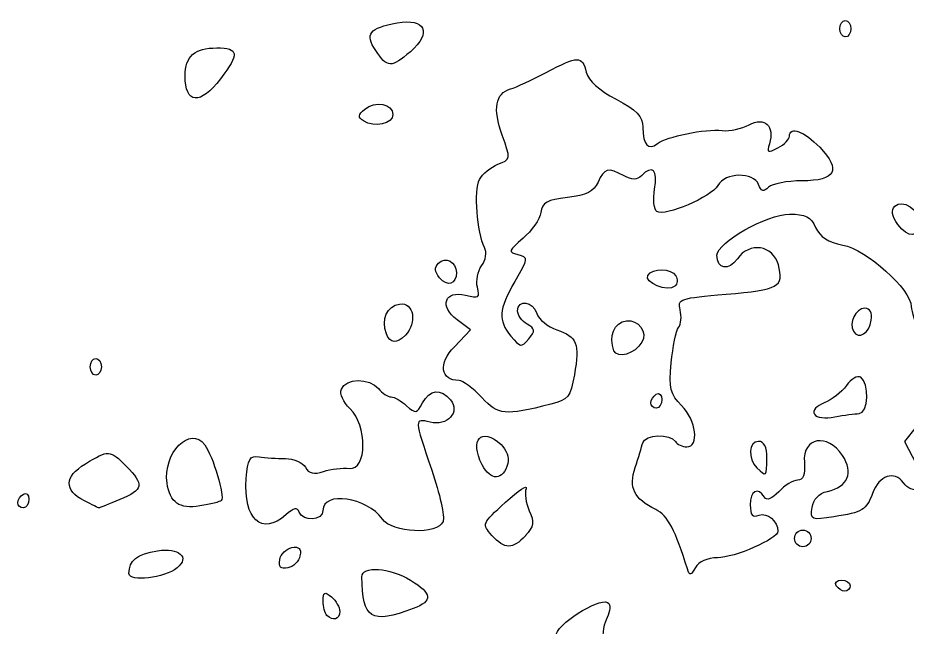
# Model space of a CAD drawing. Header units: centimetres. Extents: x -9.1 to 23.1, y -7.7 to 7.6.
# Drawn here: x -1.895 to -0.848, y 5.333 to 6.051 of the extents above; entities that cross this region are included whole.
import ezdxf

# ---------------------------------------------------------------- set-up
doc = ezdxf.new("R2010")
doc.units = ezdxf.units.CM
doc.header["$MEASUREMENT"] = 0
doc.layers.add('Layer 1', color=7, linetype='Continuous')

msp = doc.modelspace()

# ---------------------------------------------------------------- linework, layer by layer
at = {"layer": 'Layer 1'}
for points, knots in [([(-1.43259, 6.01133), (-1.40673, 6.03358), (-1.41484, 6.05133), (-1.44808, 6.04522), (-1.44808, 6.04522), (-1.48126, 6.03913), (-1.48635, 6.03257), (-1.47332, 6.0127), (-1.47332, 6.0127), (-1.45987, 5.99217), (-1.45505, 5.99201), (-1.43258, 6.01134), (-1.43258, 6.01134), (-1.43258, 6.01134), (-1.43259, 6.01133), (-1.43259, 6.01133)], [0, 0, 0, 0, 0.2, 0.2, 0.2, 0.2, 0.4, 0.4, 0.4, 0.4, 0.6, 0.6, 0.6, 0.6, 1, 1, 1, 1]), ([(-0.91405, 6.0385), (-0.91405, 6.04389), (-0.91699, 6.04829), (-0.92058, 6.04829), (-0.92058, 6.04829), (-0.92417, 6.04829), (-0.92711, 6.04388), (-0.92711, 6.0385), (-0.92711, 6.0385), (-0.92711, 6.03312), (-0.92417, 6.0287), (-0.92058, 6.0287), (-0.92058, 6.0287), (-0.91699, 6.0287), (-0.91405, 6.03311), (-0.91405, 6.0385)], [0, 0, 0, 0, 0.2, 0.2, 0.2, 0.2, 0.4, 0.4, 0.4, 0.4, 0.6, 0.6, 0.6, 0.6, 1, 1, 1, 1]), ([(-1.65602, 5.97948), (-1.63359, 6.00888), (-1.63444, 6.01584), (-1.66047, 6.01584), (-1.66047, 6.01584), (-1.6865, 6.01584), (-1.6977, 6.00595), (-1.6977, 5.98297), (-1.6977, 5.98297), (-1.6977, 5.94955), (-1.67999, 5.94807), (-1.65602, 5.97947), (-1.65602, 5.97947), (-1.65602, 5.97947), (-1.65602, 5.97948), (-1.65602, 5.97948)], [0, 0, 0, 0, 0.2, 0.2, 0.2, 0.2, 0.4, 0.4, 0.4, 0.4, 0.6, 0.6, 0.6, 0.6, 1, 1, 1, 1]), ([(-1.26722, 5.59608), (-1.24669, 5.60119), (-1.24401, 5.60455), (-1.23946, 5.63089), (-1.23946, 5.63089), (-1.2331, 5.66767), (-1.23612, 5.67537), (-1.2602, 5.68376), (-1.2602, 5.68376), (-1.27088, 5.68747), (-1.2814, 5.69616), (-1.28359, 5.70304), (-1.28359, 5.70304), (-1.28822, 5.71761), (-1.30628, 5.72004), (-1.30628, 5.70609), (-1.30628, 5.70609), (-1.30628, 5.70088), (-1.30128, 5.69382), (-1.29516, 5.69039), (-1.29516, 5.69039), (-1.28548, 5.68498), (-1.28524, 5.68272), (-1.29325, 5.67307), (-1.29325, 5.67307), (-1.30183, 5.66273), (-1.30326, 5.66296), (-1.31417, 5.67645), (-1.31417, 5.67645), (-1.32968, 5.6956), (-1.32886, 5.70682), (-1.3095, 5.7407), (-1.3095, 5.7407), (-1.29386, 5.76806), (-1.29373, 5.76919), (-1.306, 5.7724), (-1.306, 5.7724), (-1.31767, 5.77545), (-1.31716, 5.77705), (-1.29987, 5.7916), (-1.29987, 5.7916), (-1.2895, 5.80033), (-1.28008, 5.81398), (-1.27895, 5.82194), (-1.27895, 5.82194), (-1.27726, 5.83383), (-1.27165, 5.837), (-1.2475, 5.83968), (-1.2475, 5.83968), (-1.22507, 5.84219), (-1.21658, 5.84642), (-1.21166, 5.85764), (-1.21166, 5.85764), (-1.20437, 5.87425), (-1.19999, 5.87533), (-1.18105, 5.8652), (-1.18105, 5.8652), (-1.17141, 5.86004), (-1.16574, 5.86004), (-1.16058, 5.8652), (-1.16058, 5.8652), (-1.1473, 5.87847), (-1.14127, 5.87244), (-1.14497, 5.8496), (-1.14497, 5.8496), (-1.147, 5.83709), (-1.14585, 5.82512), (-1.14241, 5.82299), (-1.14241, 5.82299), (-1.13256, 5.81691), (-1.07777, 5.84038), (-1.07061, 5.85375), (-1.07061, 5.85375), (-1.06232, 5.86925), (-1.02846, 5.87007), (-1.02265, 5.8549), (-1.02265, 5.8549), (-1.01946, 5.8466), (-1.01666, 5.84582), (-1.01085, 5.85165), (-1.01085, 5.85165), (-1.00666, 5.85585), (-0.98903, 5.85927), (-0.97167, 5.85927), (-0.97167, 5.85927), (-0.93163, 5.85927), (-0.92492, 5.87194), (-0.9507, 5.89885), (-0.9507, 5.89885), (-0.96882, 5.91776), (-0.98625, 5.92409), (-0.98625, 5.91175), (-0.98625, 5.91175), (-0.98625, 5.90829), (-0.99241, 5.90215), (-0.99993, 5.89813), (-0.99993, 5.89813), (-1.0118, 5.89178), (-1.01312, 5.8924), (-1.00988, 5.9028), (-1.00988, 5.9028), (-1.00333, 5.92383), (-1.01542, 5.93519), (-1.03386, 5.92532), (-1.03386, 5.92532), (-1.04255, 5.92067), (-1.0567, 5.9176), (-1.06531, 5.91849), (-1.06531, 5.91849), (-1.08586, 5.92063), (-1.13099, 5.91157), (-1.14153, 5.9032), (-1.14153, 5.9032), (-1.15239, 5.89457), (-1.15866, 5.90139), (-1.15903, 5.92229), (-1.15903, 5.92229), (-1.15928, 5.93559), (-1.16583, 5.94252), (-1.19041, 5.95542), (-1.19041, 5.95542), (-1.21035, 5.96588), (-1.2229, 5.97733), (-1.22541, 5.98734), (-1.22541, 5.98734), (-1.2303, 6.00682), (-1.235, 6.00679), (-1.27267, 5.98693), (-1.27267, 5.98693), (-1.28936, 5.97815), (-1.30823, 5.9694), (-1.3146, 5.96749), (-1.3146, 5.96749), (-1.3325, 5.9621), (-1.33569, 5.94443), (-1.32443, 5.91312), (-1.32443, 5.91312), (-1.31426, 5.88485), (-1.31432, 5.88443), (-1.32941, 5.8787), (-1.32941, 5.8787), (-1.33781, 5.87549), (-1.34759, 5.86745), (-1.35116, 5.86079), (-1.35116, 5.86079), (-1.35784, 5.8483), (-1.3541, 5.79821), (-1.34518, 5.78074), (-1.34518, 5.78074), (-1.34229, 5.77508), (-1.34377, 5.76587), (-1.34864, 5.75921), (-1.34864, 5.75921), (-1.35332, 5.75281), (-1.35554, 5.7414), (-1.35356, 5.73385), (-1.35356, 5.73385), (-1.35039, 5.72175), (-1.35203, 5.72065), (-1.36746, 5.72452), (-1.36746, 5.72452), (-1.39217, 5.73072), (-1.39883, 5.71155), (-1.37754, 5.6955), (-1.37754, 5.6955), (-1.37754, 5.6955), (-1.36186, 5.68367), (-1.36186, 5.68367), (-1.36186, 5.68367), (-1.36186, 5.68367), (-1.38079, 5.66392), (-1.38079, 5.66392), (-1.38079, 5.66392), (-1.39985, 5.64403), (-1.39709, 5.6241), (-1.37529, 5.6241), (-1.37529, 5.6241), (-1.37101, 5.6241), (-1.35888, 5.61506), (-1.34833, 5.60401), (-1.34833, 5.60401), (-1.32817, 5.5829), (-1.32237, 5.58233), (-1.26724, 5.59606), (-1.26724, 5.59606), (-1.26724, 5.59606), (-1.26722, 5.59608), (-1.26722, 5.59608)], [0, 0, 0, 0, 0.0208333, 0.0208333, 0.0208333, 0.0208333, 0.0416667, 0.0416667, 0.0416667, 0.0416667, 0.0625, 0.0625, 0.0625, 0.0625, 0.0833333, 0.0833333, 0.0833333, 0.0833333, 0.1041667, 0.1041667, 0.1041667, 0.1041667, 0.125, 0.125, 0.125, 0.125, 0.1458333, 0.1458333, 0.1458333, 0.1458333, 0.1666667, 0.1666667, 0.1666667, 0.1666667, 0.1875, 0.1875, 0.1875, 0.1875, 0.2083333, 0.2083333, 0.2083333, 0.2083333, 0.2291667, 0.2291667, 0.2291667, 0.2291667, 0.25, 0.25, 0.25, 0.25, 0.2708333, 0.2708333, 0.2708333, 0.2708333, 0.2916667, 0.2916667, 0.2916667, 0.2916667, 0.3125, 0.3125, 0.3125, 0.3125, 0.3333333, 0.3333333, 0.3333333, 0.3333333, 0.3541667, 0.3541667, 0.3541667, 0.3541667, 0.375, 0.375, 0.375, 0.375, 0.3958333, 0.3958333, 0.3958333, 0.3958333, 0.4166667, 0.4166667, 0.4166667, 0.4166667, 0.4375, 0.4375, 0.4375, 0.4375, 0.4583333, 0.4583333, 0.4583333, 0.4583333, 0.4791667, 0.4791667, 0.4791667, 0.4791667, 0.5, 0.5, 0.5, 0.5, 0.5208333, 0.5208333, 0.5208333, 0.5208333, 0.5416667, 0.5416667, 0.5416667, 0.5416667, 0.5625, 0.5625, 0.5625, 0.5625, 0.5833333, 0.5833333, 0.5833333, 0.5833333, 0.6041667, 0.6041667, 0.6041667, 0.6041667, 0.625, 0.625, 0.625, 0.625, 0.6458333, 0.6458333, 0.6458333, 0.6458333, 0.6666667, 0.6666667, 0.6666667, 0.6666667, 0.6875, 0.6875, 0.6875, 0.6875, 0.7083333, 0.7083333, 0.7083333, 0.7083333, 0.7291667, 0.7291667, 0.7291667, 0.7291667, 0.75, 0.75, 0.75, 0.75, 0.7708333, 0.7708333, 0.7708333, 0.7708333, 0.7916667, 0.7916667, 0.7916667, 0.7916667, 0.8125, 0.8125, 0.8125, 0.8125, 0.8333333, 0.8333333, 0.8333333, 0.8333333, 0.8541667, 0.8541667, 0.8541667, 0.8541667, 0.875, 0.875, 0.875, 0.875, 0.8958333, 0.8958333, 0.8958333, 0.8958333, 0.9166667, 0.9166667, 0.9166667, 0.9166667, 0.9375, 0.9375, 0.9375, 0.9375, 0.9583333, 0.9583333, 0.9583333, 0.9583333, 1, 1, 1, 1]), ([(-1.45309, 5.93736), (-1.45309, 5.95003), (-1.47387, 5.95384), (-1.48637, 5.94347), (-1.48637, 5.94347), (-1.49423, 5.93694), (-1.49449, 5.93426), (-1.48769, 5.92983), (-1.48769, 5.92983), (-1.47497, 5.92155), (-1.45309, 5.92633), (-1.45309, 5.93736)], [0, 0, 0, 0, 0.25, 0.25, 0.25, 0.25, 0.5, 0.5, 0.5, 0.5, 1, 1, 1, 1]), ([(-0.83318, 5.80992), (-0.83318, 5.82517), (-0.85317, 5.83843), (-0.86233, 5.82927), (-0.86233, 5.82927), (-0.86684, 5.82476), (-0.86566, 5.81787), (-0.85863, 5.80785), (-0.85863, 5.80785), (-0.84691, 5.79112), (-0.83318, 5.79223), (-0.83318, 5.80991), (-0.83318, 5.80991), (-0.83318, 5.80991), (-0.83318, 5.80992), (-0.83318, 5.80992)], [0, 0, 0, 0, 0.2, 0.2, 0.2, 0.2, 0.4, 0.4, 0.4, 0.4, 0.6, 0.6, 0.6, 0.6, 1, 1, 1, 1]), ([(-1.07103, 5.41524), (-1.05111, 5.41524), (-0.99969, 5.43776), (-0.99987, 5.4464), (-0.99987, 5.4464), (-1.00012, 5.45839), (-1.0125, 5.46902), (-1.02197, 5.46538), (-1.02197, 5.46538), (-1.02982, 5.46237), (-1.03243, 5.46539), (-1.03243, 5.47749), (-1.03243, 5.47749), (-1.03243, 5.49409), (-1.02347, 5.499), (-1.0158, 5.48659), (-1.0158, 5.48659), (-1.01303, 5.4821), (-1.00691, 5.48445), (-0.99883, 5.49312), (-0.99883, 5.49312), (-0.99188, 5.50058), (-0.9819, 5.50668), (-0.97664, 5.50668), (-0.97664, 5.50668), (-0.96986, 5.50668), (-0.96756, 5.51286), (-0.96873, 5.5279), (-0.96873, 5.5279), (-0.97102, 5.55726), (-0.94138, 5.56248), (-0.9239, 5.5358), (-0.9239, 5.5358), (-0.91044, 5.51526), (-0.91715, 5.49923), (-0.94162, 5.49349), (-0.94162, 5.49349), (-0.95172, 5.49114), (-0.95812, 5.48433), (-0.95954, 5.47445), (-0.95954, 5.47445), (-0.96164, 5.45983), (-0.96041, 5.45931), (-0.93404, 5.46353), (-0.93404, 5.46353), (-0.89981, 5.469), (-0.89599, 5.47132), (-0.88845, 5.49114), (-0.88845, 5.49114), (-0.88037, 5.5124), (-0.86299, 5.5184), (-0.8522, 5.50364), (-0.8522, 5.50364), (-0.84732, 5.49696), (-0.83933, 5.49362), (-0.83355, 5.49584), (-0.83355, 5.49584), (-0.82472, 5.49922), (-0.82517, 5.50305), (-0.83709, 5.52591), (-0.83709, 5.52591), (-0.83709, 5.52591), (-0.85074, 5.5521), (-0.85074, 5.5521), (-0.85074, 5.5521), (-0.85074, 5.5521), (-0.83709, 5.56945), (-0.83709, 5.56945), (-0.83709, 5.56945), (-0.82062, 5.59039), (-0.81836, 5.65698), (-0.83324, 5.68301), (-0.83324, 5.68301), (-0.83837, 5.69199), (-0.84268, 5.70471), (-0.84281, 5.71129), (-0.84281, 5.71129), (-0.84318, 5.73133), (-0.89568, 5.77838), (-0.92345, 5.78359), (-0.92345, 5.78359), (-0.9407, 5.78684), (-0.95033, 5.79303), (-0.95542, 5.8042), (-0.95542, 5.8042), (-0.96119, 5.81687), (-0.96755, 5.82015), (-0.98614, 5.82005), (-0.98614, 5.82005), (-1.01278, 5.82005), (-1.07163, 5.78653), (-1.07163, 5.77156), (-1.07163, 5.77156), (-1.07163, 5.75518), (-1.0579, 5.75291), (-1.04762, 5.76757), (-1.04762, 5.76757), (-1.03359, 5.78761), (-1.00545, 5.78349), (-0.99936, 5.76051), (-0.99936, 5.76051), (-0.9924, 5.73425), (-0.9985, 5.73078), (-1.0608, 5.72566), (-1.0608, 5.72566), (-1.11523, 5.72118), (-1.11834, 5.72012), (-1.11496, 5.70719), (-1.11496, 5.70719), (-1.11299, 5.69965), (-1.11382, 5.69038), (-1.1168, 5.6866), (-1.1168, 5.6866), (-1.11979, 5.68281), (-1.12367, 5.66403), (-1.12542, 5.64484), (-1.12542, 5.64484), (-1.12819, 5.61449), (-1.1266, 5.60794), (-1.11318, 5.59452), (-1.11318, 5.59452), (-1.09602, 5.57736), (-1.09213, 5.54584), (-1.10716, 5.54584), (-1.10716, 5.54584), (-1.11234, 5.54584), (-1.11839, 5.54876), (-1.12061, 5.55237), (-1.12061, 5.55237), (-1.12639, 5.56173), (-1.15655, 5.56045), (-1.15901, 5.55072), (-1.15901, 5.55072), (-1.16015, 5.54623), (-1.16416, 5.53314), (-1.16792, 5.52164), (-1.16792, 5.52164), (-1.17573, 5.49774), (-1.16943, 5.48488), (-1.1436, 5.472), (-1.1436, 5.472), (-1.12964, 5.46504), (-1.12011, 5.44715), (-1.10639, 5.40213), (-1.10639, 5.40213), (-1.10389, 5.39392), (-1.10236, 5.39419), (-1.09699, 5.40378), (-1.09699, 5.40378), (-1.09311, 5.41068), (-1.08284, 5.41521), (-1.07104, 5.41521), (-1.07104, 5.41521), (-1.07104, 5.41521), (-1.07103, 5.41524), (-1.07103, 5.41524)], [0, 0, 0, 0, 0.025, 0.025, 0.025, 0.025, 0.05, 0.05, 0.05, 0.05, 0.075, 0.075, 0.075, 0.075, 0.1, 0.1, 0.1, 0.1, 0.125, 0.125, 0.125, 0.125, 0.15, 0.15, 0.15, 0.15, 0.175, 0.175, 0.175, 0.175, 0.2, 0.2, 0.2, 0.2, 0.225, 0.225, 0.225, 0.225, 0.25, 0.25, 0.25, 0.25, 0.275, 0.275, 0.275, 0.275, 0.3, 0.3, 0.3, 0.3, 0.325, 0.325, 0.325, 0.325, 0.35, 0.35, 0.35, 0.35, 0.375, 0.375, 0.375, 0.375, 0.4, 0.4, 0.4, 0.4, 0.425, 0.425, 0.425, 0.425, 0.45, 0.45, 0.45, 0.45, 0.475, 0.475, 0.475, 0.475, 0.5, 0.5, 0.5, 0.5, 0.525, 0.525, 0.525, 0.525, 0.55, 0.55, 0.55, 0.55, 0.575, 0.575, 0.575, 0.575, 0.6, 0.6, 0.6, 0.6, 0.625, 0.625, 0.625, 0.625, 0.65, 0.65, 0.65, 0.65, 0.675, 0.675, 0.675, 0.675, 0.7, 0.7, 0.7, 0.7, 0.725, 0.725, 0.725, 0.725, 0.75, 0.75, 0.75, 0.75, 0.775, 0.775, 0.775, 0.775, 0.8, 0.8, 0.8, 0.8, 0.825, 0.825, 0.825, 0.825, 0.85, 0.85, 0.85, 0.85, 0.875, 0.875, 0.875, 0.875, 0.9, 0.9, 0.9, 0.9, 0.925, 0.925, 0.925, 0.925, 0.95, 0.95, 0.95, 0.95, 1, 1, 1, 1]), ([(-1.3783, 5.75128), (-1.3783, 5.76392), (-1.39112, 5.77046), (-1.39949, 5.76209), (-1.39949, 5.76209), (-1.40446, 5.75712), (-1.40408, 5.75221), (-1.39818, 5.7451), (-1.39818, 5.7451), (-1.38897, 5.734), (-1.3783, 5.73732), (-1.3783, 5.75128)], [0, 0, 0, 0, 0.25, 0.25, 0.25, 0.25, 0.5, 0.5, 0.5, 0.5, 1, 1, 1, 1]), ([(-1.12, 5.74745), (-1.12552, 5.75638), (-1.14763, 5.75673), (-1.15304, 5.74794), (-1.15304, 5.74794), (-1.15813, 5.7397), (-1.12893, 5.72785), (-1.12125, 5.73505), (-1.12125, 5.73505), (-1.11815, 5.73793), (-1.11759, 5.74353), (-1.12, 5.74743), (-1.12, 5.74743), (-1.12, 5.74743), (-1.12, 5.74745), (-1.12, 5.74745)], [0, 0, 0, 0, 0.2, 0.2, 0.2, 0.2, 0.4, 0.4, 0.4, 0.4, 0.6, 0.6, 0.6, 0.6, 1, 1, 1, 1]), ([(-1.4384, 5.67746), (-1.42405, 5.69182), (-1.42862, 5.71653), (-1.44519, 5.71416), (-1.44519, 5.71416), (-1.46011, 5.71202), (-1.46721, 5.69597), (-1.46071, 5.67904), (-1.46071, 5.67904), (-1.45631, 5.66757), (-1.44882, 5.66704), (-1.4384, 5.67748), (-1.4384, 5.67748), (-1.4384, 5.67748), (-1.4384, 5.67746), (-1.4384, 5.67746)], [0, 0, 0, 0, 0.2, 0.2, 0.2, 0.2, 0.4, 0.4, 0.4, 0.4, 0.6, 0.6, 0.6, 0.6, 1, 1, 1, 1]), ([(-0.91102, 5.68209), (-0.91695, 5.69168), (-0.90814, 5.70915), (-0.89738, 5.70915), (-0.89738, 5.70915), (-0.89129, 5.70915), (-0.88858, 5.70401), (-0.88991, 5.69497), (-0.88991, 5.69497), (-0.89217, 5.67961), (-0.90474, 5.67194), (-0.91101, 5.68209), (-0.91101, 5.68209), (-0.91101, 5.68209), (-0.91102, 5.68209), (-0.91102, 5.68209)], [0, 0, 0, 0, 0.2, 0.2, 0.2, 0.2, 0.4, 0.4, 0.4, 0.4, 0.6, 0.6, 0.6, 0.6, 1, 1, 1, 1]), ([(-1.15989, 5.66907), (-1.15282, 5.68052), (-1.16436, 5.69646), (-1.17827, 5.69446), (-1.17827, 5.69446), (-1.19256, 5.6924), (-1.19932, 5.67604), (-1.19285, 5.65916), (-1.19285, 5.65916), (-1.18904, 5.64922), (-1.1683, 5.65545), (-1.15989, 5.66907)], [0, 0, 0, 0, 0.25, 0.25, 0.25, 0.25, 0.5, 0.5, 0.5, 0.5, 1, 1, 1, 1]), ([(-1.79633, 5.64023), (-1.79633, 5.64562), (-1.79927, 5.65002), (-1.80286, 5.65002), (-1.80286, 5.65002), (-1.80645, 5.65002), (-1.80939, 5.64561), (-1.80939, 5.64023), (-1.80939, 5.64023), (-1.80939, 5.63485), (-1.80645, 5.63043), (-1.80286, 5.63043), (-1.80286, 5.63043), (-1.79927, 5.63043), (-1.79633, 5.63484), (-1.79633, 5.64023)], [0, 0, 0, 0, 0.2, 0.2, 0.2, 0.2, 0.4, 0.4, 0.4, 0.4, 0.6, 0.6, 0.6, 0.6, 1, 1, 1, 1]), ([(-1.39408, 5.45798), (-1.39195, 5.46353), (-1.39792, 5.49077), (-1.40735, 5.51851), (-1.40735, 5.51851), (-1.42818, 5.5798), (-1.42817, 5.57968), (-1.40931, 5.57495), (-1.40931, 5.57495), (-1.38908, 5.56987), (-1.37345, 5.58708), (-1.3853, 5.60137), (-1.3853, 5.60137), (-1.39667, 5.61508), (-1.40968, 5.61357), (-1.41825, 5.59758), (-1.41825, 5.59758), (-1.42494, 5.58508), (-1.42646, 5.58482), (-1.43695, 5.59433), (-1.43695, 5.59433), (-1.44323, 5.60002), (-1.45146, 5.60467), (-1.45522, 5.60467), (-1.45522, 5.60467), (-1.45899, 5.60467), (-1.46573, 5.60908), (-1.4702, 5.61446), (-1.4702, 5.61446), (-1.48084, 5.62729), (-1.50872, 5.62705), (-1.5137, 5.61405), (-1.5137, 5.61405), (-1.51597, 5.60814), (-1.51178, 5.59847), (-1.5037, 5.59094), (-1.5037, 5.59094), (-1.48282, 5.57149), (-1.48343, 5.51805), (-1.50449, 5.52047), (-1.50449, 5.52047), (-1.51257, 5.52142), (-1.52623, 5.51981), (-1.53484, 5.51693), (-1.53484, 5.51693), (-1.5462, 5.51314), (-1.55204, 5.51446), (-1.55615, 5.5218), (-1.55615, 5.5218), (-1.55926, 5.52736), (-1.56985, 5.53199), (-1.57969, 5.53208), (-1.57969, 5.53208), (-1.58952, 5.53208), (-1.60345, 5.53311), (-1.61063, 5.53414), (-1.61063, 5.53414), (-1.62168, 5.53575), (-1.624, 5.53179), (-1.62569, 5.50852), (-1.62569, 5.50852), (-1.62917, 5.46054), (-1.60753, 5.44068), (-1.57917, 5.46582), (-1.57917, 5.46582), (-1.56972, 5.4742), (-1.56551, 5.47507), (-1.56342, 5.46907), (-1.56342, 5.46907), (-1.55933, 5.45739), (-1.53553, 5.45895), (-1.53553, 5.47092), (-1.53553, 5.47092), (-1.53553, 5.49416), (-1.48365, 5.48673), (-1.46555, 5.4609), (-1.46555, 5.4609), (-1.45389, 5.44425), (-1.4002, 5.44204), (-1.39409, 5.45794), (-1.39409, 5.45794), (-1.39409, 5.45794), (-1.39408, 5.45798), (-1.39408, 5.45798)], [0, 0, 0, 0, 0.0454545, 0.0454545, 0.0454545, 0.0454545, 0.0909091, 0.0909091, 0.0909091, 0.0909091, 0.1363636, 0.1363636, 0.1363636, 0.1363636, 0.1818182, 0.1818182, 0.1818182, 0.1818182, 0.2272727, 0.2272727, 0.2272727, 0.2272727, 0.2727273, 0.2727273, 0.2727273, 0.2727273, 0.3181818, 0.3181818, 0.3181818, 0.3181818, 0.3636364, 0.3636364, 0.3636364, 0.3636364, 0.4090909, 0.4090909, 0.4090909, 0.4090909, 0.4545455, 0.4545455, 0.4545455, 0.4545455, 0.5, 0.5, 0.5, 0.5, 0.5454545, 0.5454545, 0.5454545, 0.5454545, 0.5909091, 0.5909091, 0.5909091, 0.5909091, 0.6363636, 0.6363636, 0.6363636, 0.6363636, 0.6818182, 0.6818182, 0.6818182, 0.6818182, 0.7272727, 0.7272727, 0.7272727, 0.7272727, 0.7727273, 0.7727273, 0.7727273, 0.7727273, 0.8181818, 0.8181818, 0.8181818, 0.8181818, 0.8636364, 0.8636364, 0.8636364, 0.8636364, 0.9090909, 0.9090909, 0.9090909, 0.9090909, 1, 1, 1, 1]), ([(-0.95692, 5.58441), (-0.95947, 5.58854), (-0.95452, 5.59421), (-0.94531, 5.59772), (-0.94531, 5.59772), (-0.93648, 5.6011), (-0.92478, 5.61021), (-0.91931, 5.61801), (-0.91931, 5.61801), (-0.91385, 5.62581), (-0.9062, 5.63023), (-0.90232, 5.62783), (-0.90232, 5.62783), (-0.89182, 5.62134), (-0.89346, 5.58505), (-0.90425, 5.58505), (-0.90425, 5.58505), (-0.90919, 5.58505), (-0.92206, 5.58328), (-0.93285, 5.58114), (-0.93285, 5.58114), (-0.94429, 5.57888), (-0.95432, 5.58023), (-0.95692, 5.58443), (-0.95692, 5.58443), (-0.95692, 5.58443), (-0.95692, 5.58441), (-0.95692, 5.58441)], [0, 0, 0, 0, 0.125, 0.125, 0.125, 0.125, 0.25, 0.25, 0.25, 0.25, 0.375, 0.375, 0.375, 0.375, 0.5, 0.5, 0.5, 0.5, 0.625, 0.625, 0.625, 0.625, 0.75, 0.75, 0.75, 0.75, 1, 1, 1, 1]), ([(-1.13646, 5.60167), (-1.13646, 5.60727), (-1.1394, 5.61004), (-1.14299, 5.60782), (-1.14299, 5.60782), (-1.14658, 5.6056), (-1.14952, 5.60102), (-1.14952, 5.59764), (-1.14952, 5.59764), (-1.14952, 5.59426), (-1.14658, 5.59149), (-1.14299, 5.59149), (-1.14299, 5.59149), (-1.1394, 5.59149), (-1.13646, 5.59607), (-1.13646, 5.60167)], [0, 0, 0, 0, 0.2, 0.2, 0.2, 0.2, 0.4, 0.4, 0.4, 0.4, 0.6, 0.6, 0.6, 0.6, 1, 1, 1, 1]), ([(-1.65509, 5.48276), (-1.6506, 5.48725), (-1.66483, 5.53496), (-1.67467, 5.54841), (-1.67467, 5.54841), (-1.6916, 5.57156), (-1.72408, 5.53849), (-1.71899, 5.50329), (-1.71899, 5.50329), (-1.71566, 5.4803), (-1.7043, 5.47235), (-1.68031, 5.47625), (-1.68031, 5.47625), (-1.66802, 5.47823), (-1.65667, 5.48117), (-1.65509, 5.48276)], [0, 0, 0, 0, 0.2, 0.2, 0.2, 0.2, 0.4, 0.4, 0.4, 0.4, 0.6, 0.6, 0.6, 0.6, 1, 1, 1, 1]), ([(-1.31776, 5.52624), (-1.31599, 5.53302), (-1.31957, 5.54302), (-1.32579, 5.54865), (-1.32579, 5.54865), (-1.34908, 5.56973), (-1.36319, 5.55463), (-1.34811, 5.52475), (-1.34811, 5.52475), (-1.33831, 5.50533), (-1.32302, 5.50608), (-1.31775, 5.52623), (-1.31775, 5.52623), (-1.31775, 5.52623), (-1.31776, 5.52624), (-1.31776, 5.52624)], [0, 0, 0, 0, 0.2, 0.2, 0.2, 0.2, 0.4, 0.4, 0.4, 0.4, 0.6, 0.6, 0.6, 0.6, 1, 1, 1, 1]), ([(-1.02459, 5.52105), (-1.03562, 5.53208), (-1.03435, 5.5524), (-1.02263, 5.5524), (-1.02263, 5.5524), (-1.0161, 5.5524), (-1.01283, 5.54587), (-1.01283, 5.53281), (-1.01283, 5.53281), (-1.01283, 5.51079), (-1.01358, 5.51005), (-1.02459, 5.52106), (-1.02459, 5.52106), (-1.02459, 5.52106), (-1.02459, 5.52105), (-1.02459, 5.52105)], [0, 0, 0, 0, 0.2, 0.2, 0.2, 0.2, 0.4, 0.4, 0.4, 0.4, 0.6, 0.6, 0.6, 0.6, 1, 1, 1, 1]), ([(-1.77469, 5.48378), (-1.74678, 5.49544), (-1.74558, 5.50168), (-1.76706, 5.52318), (-1.76706, 5.52318), (-1.78642, 5.54254), (-1.78781, 5.54262), (-1.81515, 5.52594), (-1.81515, 5.52594), (-1.84021, 5.51066), (-1.84062, 5.49463), (-1.81628, 5.48231), (-1.81628, 5.48231), (-1.80733, 5.47778), (-1.79963, 5.47403), (-1.79917, 5.47398), (-1.79917, 5.47398), (-1.79871, 5.47398), (-1.78769, 5.47833), (-1.77468, 5.48377), (-1.77468, 5.48377), (-1.77468, 5.48377), (-1.77469, 5.48378), (-1.77469, 5.48378)], [0, 0, 0, 0, 0.1428571, 0.1428571, 0.1428571, 0.1428571, 0.2857143, 0.2857143, 0.2857143, 0.2857143, 0.4285714, 0.4285714, 0.4285714, 0.4285714, 0.5714286, 0.5714286, 0.5714286, 0.5714286, 0.7142857, 0.7142857, 0.7142857, 0.7142857, 1, 1, 1, 1]), ([(-1.29706, 5.4414), (-1.28729, 5.45219), (-1.28651, 5.45734), (-1.29261, 5.47071), (-1.29261, 5.47071), (-1.29667, 5.47964), (-1.29833, 5.4913), (-1.29628, 5.49663), (-1.29628, 5.49663), (-1.29423, 5.50196), (-1.30518, 5.49478), (-1.32061, 5.48069), (-1.32061, 5.48069), (-1.34821, 5.45546), (-1.34846, 5.45484), (-1.33656, 5.44168), (-1.33656, 5.44168), (-1.32136, 5.42489), (-1.31207, 5.42482), (-1.29707, 5.44127), (-1.29707, 5.44127), (-1.29707, 5.44127), (-1.29706, 5.4414), (-1.29706, 5.4414)], [0, 0, 0, 0, 0.1428571, 0.1428571, 0.1428571, 0.1428571, 0.2857143, 0.2857143, 0.2857143, 0.2857143, 0.4285714, 0.4285714, 0.4285714, 0.4285714, 0.5714286, 0.5714286, 0.5714286, 0.5714286, 0.7142857, 0.7142857, 0.7142857, 0.7142857, 1, 1, 1, 1]), ([(-1.88165, 5.4842), (-1.88165, 5.4898), (-1.88459, 5.49257), (-1.88818, 5.49035), (-1.88818, 5.49035), (-1.89177, 5.48813), (-1.89471, 5.48355), (-1.89471, 5.48016), (-1.89471, 5.48016), (-1.89471, 5.47678), (-1.89177, 5.47402), (-1.88818, 5.47402), (-1.88818, 5.47402), (-1.88459, 5.47402), (-1.88165, 5.4786), (-1.88165, 5.4842)], [0, 0, 0, 0, 0.2, 0.2, 0.2, 0.2, 0.4, 0.4, 0.4, 0.4, 0.6, 0.6, 0.6, 0.6, 1, 1, 1, 1]), ([(-0.96072, 5.4381), (-0.96072, 5.44349), (-0.96513, 5.44789), (-0.97052, 5.44789), (-0.97052, 5.44789), (-0.97591, 5.44789), (-0.98032, 5.44348), (-0.98032, 5.4381), (-0.98032, 5.4381), (-0.98032, 5.43271), (-0.97591, 5.4283), (-0.97052, 5.4283), (-0.97052, 5.4283), (-0.96513, 5.4283), (-0.96072, 5.43271), (-0.96072, 5.4381)], [0, 0, 0, 0, 0.2, 0.2, 0.2, 0.2, 0.4, 0.4, 0.4, 0.4, 0.6, 0.6, 0.6, 0.6, 1, 1, 1, 1]), ([(-1.70715, 5.40325), (-1.69176, 5.41596), (-1.70486, 5.42753), (-1.73013, 5.42355), (-1.73013, 5.42355), (-1.75457, 5.41968), (-1.76363, 5.41244), (-1.76381, 5.39657), (-1.76381, 5.39657), (-1.76393, 5.38657), (-1.72125, 5.3916), (-1.70715, 5.40326), (-1.70715, 5.40326), (-1.70715, 5.40326), (-1.70715, 5.40325), (-1.70715, 5.40325)], [0, 0, 0, 0, 0.2, 0.2, 0.2, 0.2, 0.4, 0.4, 0.4, 0.4, 0.6, 0.6, 0.6, 0.6, 1, 1, 1, 1]), ([(-1.56248, 5.41755), (-1.56082, 5.42618), (-1.5635, 5.42886), (-1.57213, 5.4272), (-1.57213, 5.4272), (-1.5787, 5.42592), (-1.58511, 5.41952), (-1.58638, 5.41295), (-1.58638, 5.41295), (-1.58804, 5.40432), (-1.58536, 5.40164), (-1.57673, 5.4033), (-1.57673, 5.4033), (-1.57016, 5.40458), (-1.56375, 5.41098), (-1.56248, 5.41755)], [0, 0, 0, 0, 0.2, 0.2, 0.2, 0.2, 0.4, 0.4, 0.4, 0.4, 0.6, 0.6, 0.6, 0.6, 1, 1, 1, 1]), ([(-1.42913, 5.35545), (-1.40562, 5.36441), (-1.40646, 5.373), (-1.43239, 5.38881), (-1.43239, 5.38881), (-1.4571, 5.40388), (-1.48954, 5.40615), (-1.48954, 5.3928), (-1.48954, 5.3928), (-1.48954, 5.34338), (-1.47856, 5.33659), (-1.42913, 5.35543), (-1.42913, 5.35543), (-1.42913, 5.35543), (-1.42913, 5.35545), (-1.42913, 5.35545)], [0, 0, 0, 0, 0.2, 0.2, 0.2, 0.2, 0.4, 0.4, 0.4, 0.4, 0.6, 0.6, 0.6, 0.6, 1, 1, 1, 1]), ([(-0.91483, 5.38239), (-0.91483, 5.38597), (-0.91941, 5.38892), (-0.92501, 5.38892), (-0.92501, 5.38892), (-0.93061, 5.38892), (-0.93338, 5.386), (-0.93116, 5.38239), (-0.93116, 5.38239), (-0.92894, 5.37881), (-0.92436, 5.37586), (-0.92098, 5.37586), (-0.92098, 5.37586), (-0.9176, 5.37586), (-0.91483, 5.37878), (-0.91483, 5.38239)], [0, 0, 0, 0, 0.2, 0.2, 0.2, 0.2, 0.4, 0.4, 0.4, 0.4, 0.6, 0.6, 0.6, 0.6, 1, 1, 1, 1]), ([(-1.51567, 5.35203), (-1.51567, 5.35698), (-1.52008, 5.36469), (-1.52547, 5.36916), (-1.52547, 5.36916), (-1.53361, 5.37592), (-1.53527, 5.37513), (-1.53527, 5.36452), (-1.53527, 5.36452), (-1.53527, 5.35749), (-1.53331, 5.34979), (-1.53092, 5.34739), (-1.53092, 5.34739), (-1.52363, 5.3401), (-1.51568, 5.34252), (-1.51568, 5.35203), (-1.51568, 5.35203), (-1.51568, 5.35203), (-1.51567, 5.35203), (-1.51567, 5.35203)], [0, 0, 0, 0, 0.1666667, 0.1666667, 0.1666667, 0.1666667, 0.3333333, 0.3333333, 0.3333333, 0.3333333, 0.5, 0.5, 0.5, 0.5, 0.6666667, 0.6666667, 0.6666667, 0.6666667, 1, 1, 1, 1]), ([(-1.23727, 5.2839), (-1.24126, 5.30384), (-1.24088, 5.30422), (-1.22106, 5.30025), (-1.22106, 5.30025), (-1.20196, 5.29642), (-1.20101, 5.29716), (-1.20489, 5.31263), (-1.20489, 5.31263), (-1.20716, 5.32167), (-1.20587, 5.33495), (-1.20202, 5.34213), (-1.20202, 5.34213), (-1.19817, 5.34931), (-1.19674, 5.35797), (-1.19884, 5.36136), (-1.19884, 5.36136), (-1.20475, 5.37092), (-1.25472, 5.34192), (-1.26106, 5.32524), (-1.26106, 5.32524), (-1.26415, 5.31712), (-1.26984, 5.30852), (-1.27371, 5.30612), (-1.27371, 5.30612), (-1.28436, 5.29954), (-1.26064, 5.26348), (-1.24566, 5.26348), (-1.24566, 5.26348), (-1.23518, 5.26348), (-1.23384, 5.26673), (-1.23727, 5.28389), (-1.23727, 5.28389), (-1.23727, 5.28389), (-1.23727, 5.2839), (-1.23727, 5.2839)], [0, 0, 0, 0, 0.1, 0.1, 0.1, 0.1, 0.2, 0.2, 0.2, 0.2, 0.3, 0.3, 0.3, 0.3, 0.4, 0.4, 0.4, 0.4, 0.5, 0.5, 0.5, 0.5, 0.6, 0.6, 0.6, 0.6, 0.7, 0.7, 0.7, 0.7, 0.8, 0.8, 0.8, 0.8, 1, 1, 1, 1])]:
    msp.add_open_spline(points, degree=3, knots=knots, dxfattribs=at)

doc.saveas('drawing.dxf')
